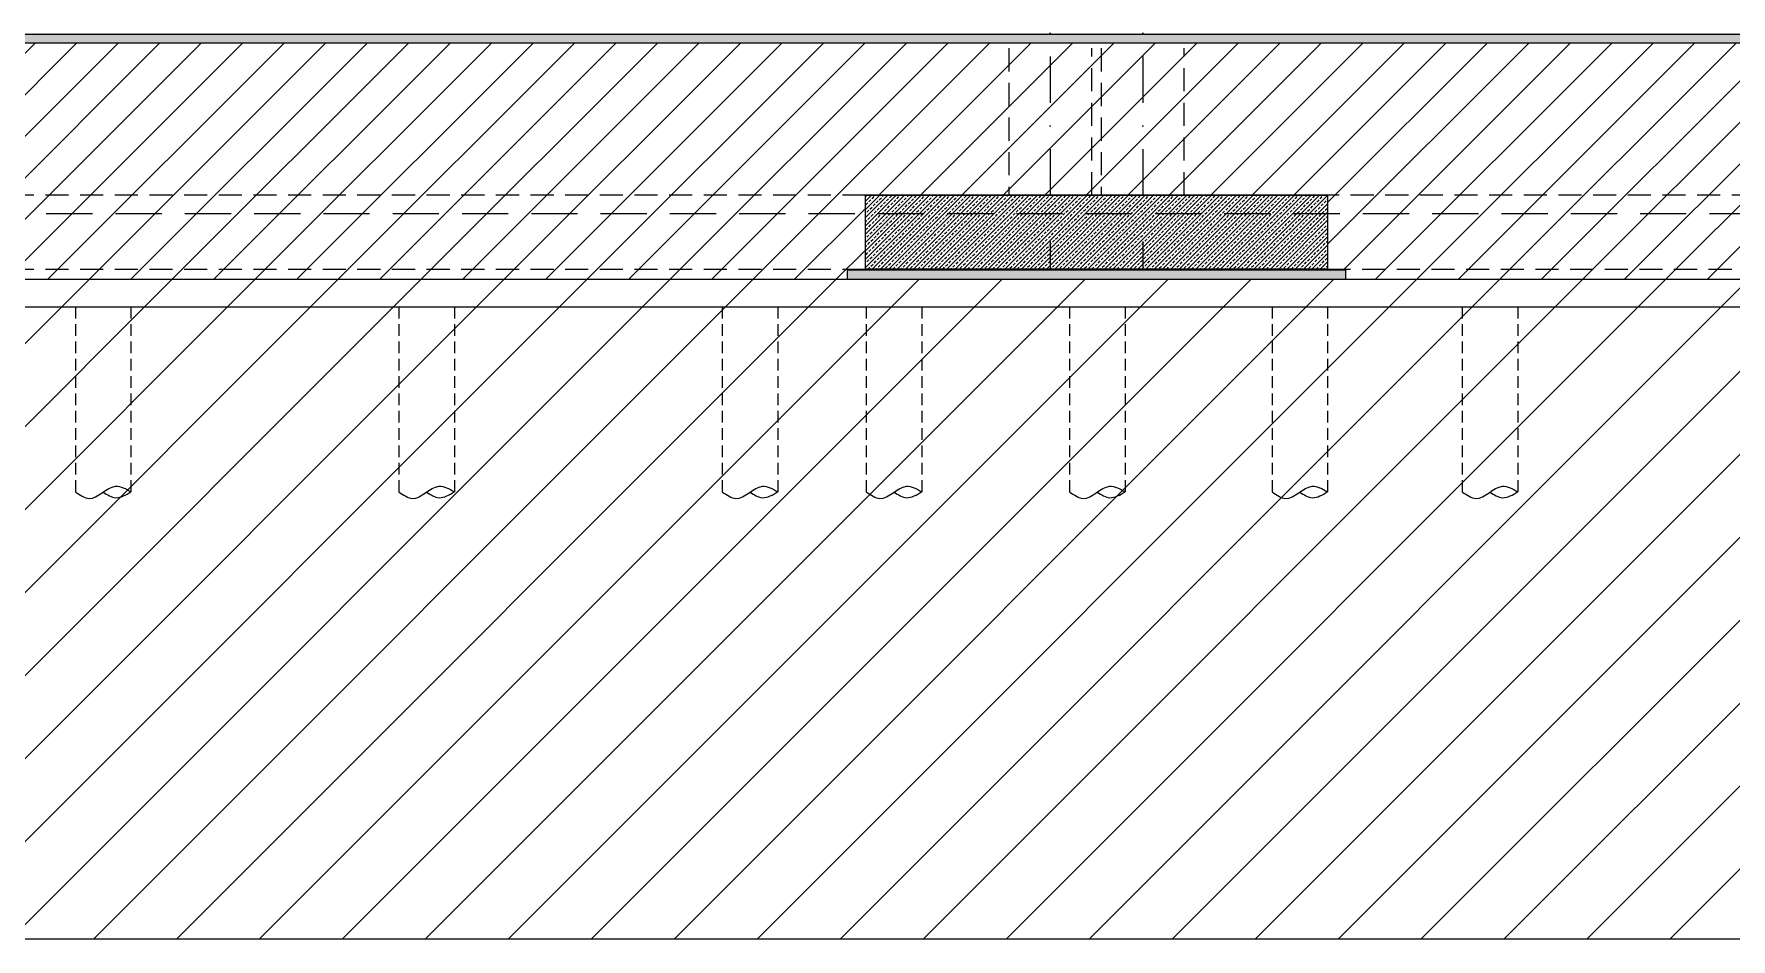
# Model space of a CAD drawing. Header units: centimetres. Extents: x 26569 to 160723, y -3143 to 14565.
# Drawn here: x 36127 to 37045, y 5450 to 5940 of the extents above; entities that cross this region are included whole.
import ezdxf

# ---------------------------------------------------------------- set-up
doc = ezdxf.new("R2010")
doc.units = ezdxf.units.CM
doc.header["$LTSCALE"] = 100
doc.linetypes.add('DASHDOT2', pattern=[0.5, 0.25, -0.125, 0, -0.125])
doc.linetypes.add('HIDDEN2', pattern=[0.1875, 0.125, -0.0625])
for name, color, linetype in [('A-ANNO-GRID', 155, 'DASHDOT2'), ('A-ELEV-01', 255, 'Continuous'), ('A-HATCH', 253, 'Continuous'), ('A-WALL-INSL', 249, 'Continuous'), ('L-TOPO', 49, 'Continuous'), ('S-CONC', 5, 'Continuous'), ('S-HTCH', 8, 'Continuous')]:
    doc.layers.add(name, color=color, linetype=linetype)

# ---------------------------------------------------------------- blocks, each defined once
blk = doc.blocks.new('JET GROUT')
at = {"linetype": 'HIDDEN2'}
for points in [[(-30, 0), (-30, -200)], [(30, 0), (30, -200)]]:
    blk.add_lwpolyline(points, dxfattribs=at)
blk.add_spline([(-30, -200), (-15.3, -207.2), (13.4, -194.1), (30, -200)], degree=3)
blk.add_open_spline([(0, -200.3), (4.4, -203.3), (14.5, -209.5), (24.5, -203.3), (30, -200)], degree=3, knots=[179.801197, 179.801197, 179.801197, 179.801197, 259.646208, 355.156763, 355.156763, 355.156763, 355.156763])

msp = doc.modelspace()

# ---------------------------------------------------------------- hatches: boundary and pattern name
at = {"layer": 'A-HATCH'}
h = msp.add_hatch(dxfattribs=at)
h.set_pattern_fill('LINE', color=256, scale=5, angle=45, style=0)
h.set_pattern_definition([(45, (-27297.047, -980.843), (-11.22532, 11.22532), [])])
h.paths.add_polyline_path([(31319.73, 5853.51), (31319.73, 5930.51), (32196.73, 5930.51), (32196.73, 5935.51), (40138.73, 5935.51), (40144.23, 5935.51), (41085.73, 5935.51), (41085.73, 5812.51), (41078.48, 5812.51), (41078.48, 5807.51), (40436.73, 5807.51), (40436.73, 5812.51), (40426.98, 5812.76), (40426.98, 5853.26), (40226.48, 5853.26), (40226.48, 5812.51), (40216.73, 5812.51), (40216.73, 5807.51), (39536.73, 5807.51), (39536.73, 5812.51), (39526.98, 5812.51), (39526.98, 5853.26), (39326.48, 5853.26), (39326.48, 5812.51), (39316.73, 5812.51), (39316.73, 5807.51), (38636.73, 5807.51), (38636.73, 5812.51), (38626.98, 5812.51), (38626.98, 5853.26), (38426.48, 5853.26), (38426.48, 5812.51), (38416.73, 5812.51), (38416.73, 5807.51), (37736.73, 5807.51), (37736.73, 5812.51), (37726.98, 5812.51), (37726.98, 5853.26), (37526.48, 5853.26), (37526.48, 5812.51), (37516.73, 5812.51), (37516.73, 5807.51), (36836.73, 5807.51), (36836.73, 5812.51), (36826.98, 5812.51), (36826.98, 5853.26), (36576.48, 5853.26), (36576.48, 5812.51), (36566.73, 5812.51), (36566.73, 5807.51), (35936.73, 5807.51), (35936.73, 5812.51), (35926.98, 5812.51), (35926.98, 5853.26), (35726.48, 5853.26), (35726.48, 5812.51), (35716.73, 5812.51), (35716.73, 5807.51), (35036.73, 5807.51), (35036.73, 5812.51), (35026.98, 5812.51), (35026.98, 5853.26), (34826.48, 5853.26), (34826.48, 5812.51), (34816.73, 5812.51), (34816.73, 5807.51), (34136.73, 5807.51), (34136.73, 5812.51), (34126.98, 5812.51), (34126.98, 5853.26), (33926.48, 5853.26), (33926.48, 5812.51), (33916.73, 5812.51), (33916.73, 5807.51), (33236.73, 5807.51), (33236.73, 5812.51), (33226.98, 5812.51), (33226.98, 5853.26), (33026.48, 5853.26), (33026.48, 5812.51), (33016.73, 5812.51), (33016.73, 5807.51), (32334.23, 5807.51), (32334.23, 5812.51), (32326.98, 5812.51), (32327.23, 5853.51)])
h = msp.add_hatch(dxfattribs=at)
h.set_pattern_fill('LINE', color=256, scale=10, angle=45, style=0)
h.set_pattern_definition([(45, (-27297.047, -980.843), (-22.45064, 22.45064), [])])
h.paths.add_polyline_path([(43213.37, 5873.01), (43213.37, 5450.47), (30413.37, 5450.47), (30413.37, 5873.01), (30923.75, 5873.01), (30923.75, 5823.01), (30998.75, 5823.01), (30998.75, 5838.01), (30933.76, 5838.01), (30933.76, 5928.01), (31303.73, 5928.01), (31303.73, 5853.51), (31226.23, 5853.51), (31226.23, 5812.51), (31219.23, 5812.51), (31219.23, 5807.51), (41334.73, 5807.51), (41334.73, 5812.51), (41327.23, 5812.51), (41327.23, 5853.51), (41098.98, 5853.51), (41098.98, 5885.51), (41251.73, 5885.51), (42655.7, 5863.01), (42655.86, 5873.01)])
h.paths.add_polyline_path([(31167.12, 5916.42), (31000.65, 5916.42), (31000.65, 5806.63), (31167.12, 5806.63)], flags=16)
h.paths.add_polyline_path([(38490.07, 5653.88), (38639.42, 5653.88), (38639.42, 5562.46), (38490.07, 5562.46)], flags=16)
h.paths.add_polyline_path([(33093.37, 5653.88), (33242.72, 5653.88), (33242.72, 5562.46), (33093.37, 5562.46)], flags=16)
h.paths.add_polyline_path([(31981.53, 5653.88), (32130.88, 5653.88), (32130.88, 5562.46), (31981.53, 5562.46)], flags=16)
at = {"layer": 'S-HTCH'}
h = msp.add_hatch(dxfattribs=at)
h.set_pattern_fill('AR-CONC', color=256, scale=0.05, style=0)
h.set_pattern_definition([(50, (-33454.4515, 6751.264), (9.10923345, -0.7969543), [0.9525, -10.4775]), (355, (-33454.4515, 6751.264), (-1.7621711, 9.5528423), [0.762, -8.3820292]), (100.451445, (-33453.692, 6751.198), (7.3470624, 8.7558876), [0.8095004, -8.9045122]), (46.1842, (-33454.452, 6753.804), (13.553952, -2.1021164), [1.42875, -15.71625]), (96.635558, (-33453.322, 6753.629), (11.8702067, 12.3713062), [1.2142512, -13.3567804]), (351.184151, (-33454.452, 6753.804), (11.8702067, 12.3713062), [1.1429984, -12.5729866]), (21, (-33453.1815, 6753.169), (7.5807196, -5.1132599), [0.9525, -10.4775]), (326, (-33453.1815, 6753.169), (3.0901014, 9.2093983), [0.762, -8.382]), (71.451445, (-33452.55, 6752.743), (10.670821, 4.0961384), [0.8095004, -8.9044969]), (37.5, (-33454.4515, 6751.264), (0.15443016, 4.22775194), [0, -8.2804, 0, -8.509, 0, -8.41375]), (7.5, (-33454.4515, 6751.264), (3.34098313, 5.00902874), [0, -4.8514, 0, -8.0899, 0, -3.20675]), (327.5, (-33457.2836, 6751.264), (6.77952976, -0.2864372), [0, -3.175, 0, -9.906, 0, -13.1445]), (317.5, (-33458.5536, 6751.264), (7.40645907, 1.27132455), [0, -4.1275, 0, -6.5786, 0, -9.3345])])
h.paths.add_polyline_path([(41085.73, 5940.51), (32204.23, 5940.51), (32204.23, 5935.51), (41085.73, 5935.51)])
h = msp.add_hatch(dxfattribs=at)
h.set_pattern_fill('ANSI33', color=256, scale=0.5, style=0, pattern_type=2)
h.set_pattern_definition([(45, (27417.0162, 6694.123), (-2.245064, 2.245064), []), (45, (27419.2613, 6694.123), (-2.245064, 2.245064), [1.5875, -0.79375])])
h.paths.add_polyline_path([(36576.73, 5853.01), (36826.73, 5853.01), (36826.73, 5813.01), (36576.73, 5813.01)], flags=0)
h = msp.add_hatch(dxfattribs=at)
h.set_pattern_fill('AR-CONC', color=256, scale=0.05, style=0)
h.set_pattern_definition([(50, (30967.016, 6583.6334), (9.109233, -0.796954), [0.9525, -10.4775]), (355, (30967.016, 6583.633), (-1.762171, 9.552842), [0.762, -8.382029]), (100.45144, (30967.775, 6583.567), (7.347062, 8.755888), [0.8095, -8.904512]), (46.1842, (30967.016, 6586.173), (13.553952, -2.102116), [1.42875, -15.71625]), (96.63556, (30968.146, 6585.998), (11.870207, 12.371306), [1.21425, -13.35678]), (351.18415, (30967.016, 6586.173), (11.870207, 12.371306), [1.142998, -12.572987]), (21, (30968.286, 6585.5384), (7.58072, -5.11326), [0.9525, -10.4775]), (326, (30968.286, 6585.538), (3.090101, 9.209398), [0.762, -8.382]), (71.45144, (30968.918, 6585.112), (10.670821, 4.096138), [0.8095, -8.904497]), (37.5, (30967.0162, 6583.6334), (0.1544302, 4.227752), [0, -8.2804, 0, -8.509, 0, -8.41375]), (7.5, (30967.016, 6583.6334), (3.340983, 5.0090287), [0, -4.8514, 0, -8.0899, 0, -3.20675]), (327.5, (30964.184, 6583.6334), (6.7795298, -0.2864372), [0, -3.175, 0, -9.906, 0, -13.1445]), (317.5, (30962.914, 6583.6334), (7.406459, 1.2713246), [0, -4.1275, 0, -6.5786, 0, -9.3345])])
h.paths.add_polyline_path([(36836.73, 5812.51), (36566.73, 5812.51), (36566.73, 5807.51), (36836.73, 5807.51)])

# ---------------------------------------------------------------- linework, layer by layer
at = {"layer": 'A-ANNO-GRID'}
for points in [[(36676.73, 6679.56), (36676.73, 5813.01)], [(36726.73, 6679.56), (36726.73, 5813.01)]]:
    msp.add_lwpolyline(points, dxfattribs=at)
at = {"layer": 'A-ELEV-01'}
msp.add_line((31111.73, 5792.51), (41441.73, 5792.51), dxfattribs=at)
at = {"layer": 'A-ELEV-01', "linetype": 'HIDDEN2'}
for points in [[(36654.23, 5932.51), (36654.23, 5853.01)], [(36699.23, 5853.01), (36699.23, 5932.51)], [(36704.23, 5932.51), (36704.23, 5853.01)], [(36749.23, 5853.01), (36749.23, 5932.51)], [(36576.73, 5853.01), (35926.73, 5853.01)], [(37526.73, 5853.01), (36826.73, 5853.01)], [(35926.73, 5813.01), (36576.73, 5813.01)], [(36826.73, 5813.01), (37526.73, 5813.01)]]:
    msp.add_lwpolyline(points, dxfattribs=at)
at = {"layer": 'A-HATCH'}
msp.add_lwpolyline([(43213.37, 5450.47), (30413.37, 5450.47), (30413.37, 5873.01), (30923.75, 5873.01), (30923.75, 5823.01), (30998.75, 5823.01), (30998.75, 5838.01), (30933.76, 5838.01), (30933.76, 5928.01), (31303.73, 5928.01), (31303.73, 5853.51), (31226.23, 5853.51), (31226.23, 5812.51), (31219.23, 5812.51), (31219.23, 5807.51), (41334.73, 5807.51)], dxfattribs=at)
at = {"layer": 'A-WALL-INSL', "linetype": 'HIDDEN2', "ltscale": 0.5, "const_width": 0.5}
msp.add_lwpolyline([(36576.48, 5853.26), (36826.98, 5853.26), (36826.98, 5812.76), (36576.48, 5812.76)], close=True, dxfattribs=at)
at = {"layer": 'L-TOPO', "color": 1, "linetype": 'HIDDEN2', "ltscale": 2}
msp.add_lwpolyline([(30933.76, 5873.01), (31595.9, 5843.01), (39978.65, 5843.01), (42655.7, 5863.01)], dxfattribs=at)
at = {"layer": 'S-CONC'}
for p, q in [((37569.23, 5940.01), (32204.23, 5940.01)), ((32204.23, 5935.51), (41085.73, 5935.51))]:
    msp.add_line(p, q, dxfattribs=at)
for points in [[(36576.73, 5853.01), (36826.73, 5853.01), (36826.73, 5813.01), (36576.73, 5813.01)], [(36836.73, 5812.51), (36566.73, 5812.51), (36566.73, 5807.51), (36836.73, 5807.51)]]:
    msp.add_lwpolyline(points, close=True, dxfattribs=at)

# ---------------------------------------------------------------- block references
at = {"layer": 'A-ELEV-01', "xscale": 0.5, "yscale": 0.5, "zscale": 0.5}
for p in [(36164.23, 5792.51), (36339.23, 5792.51), (36514.23, 5792.51), (36592.17, 5792.51), (36702.17, 5792.51), (36811.73, 5792.51), (36914.67, 5792.51)]:
    msp.add_blockref('JET GROUT', p, dxfattribs=at)

doc.saveas('drawing.dxf')
